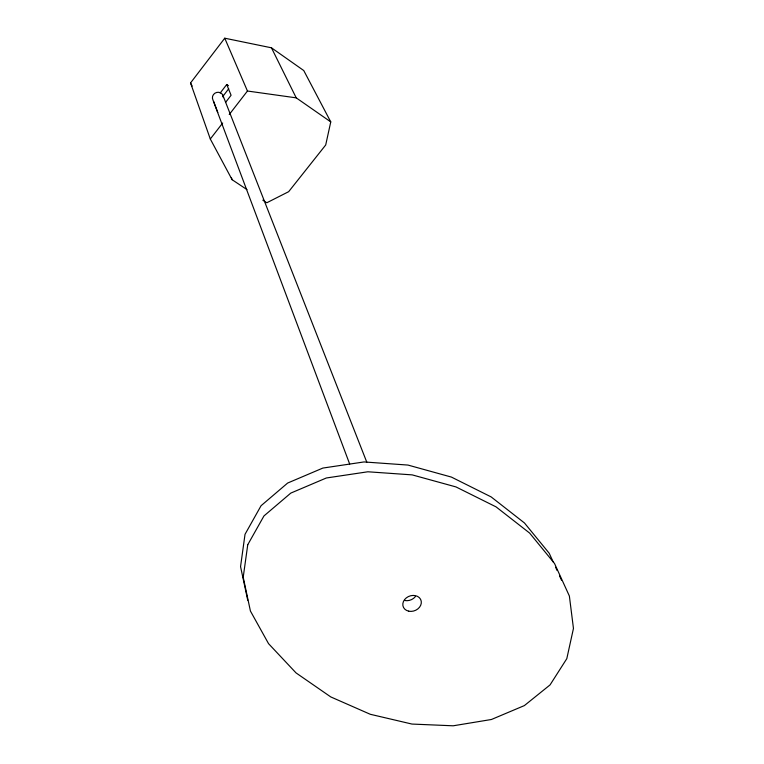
<?xml version="1.0" encoding="UTF-8"?>
<svg xmlns="http://www.w3.org/2000/svg" width="764" height="764" viewBox="0 0 764 764"><rect width="100%" height="100%" fill="white"/><g stroke="black" fill="none" stroke-linecap="round" stroke-linejoin="round"><path stroke-width="1.15" d="M246.973 189.606L232.132 179.721L210.301 139L190.542 82.942L224.75 38.2L271.459 47.807L303.757 70.546L330.764 121.896L325.703 144.988L288.658 191.688L266.76 202.785L262.806 200.149M220.204 92.988L226.736 84.508L228.455 85.692M222.916 96.293L228.722 88.758M225.495 102.51L231.081 95.271L226.736 84.508M210.301 139L222.687 123.014M229.238 114.543L247.45 91.021L296.222 97.849L330.764 121.896M190.542 82.942L192.165 86.055M271.459 47.807L296.222 97.849M553.146 561.865L549.201 553.241L524.457 522.968L491.147 496.915L451.409 477.08L407.976 465.066L364.027 461.943L322.866 468.065L287.656 483.039L261.068 505.711L245.024 534.313L240.555 566.611L247.717 600.189M555.609 567.251L557.08 570.488M559.544 575.884L561.511 580.191M224.75 38.2L247.45 91.021M222.773 95.003L366.796 462.191M213.662 101.478L217.797 112.47M349.673 464.025L212.955 99.979A5.51 5.176 -21 0 1 216.814 92.406A5.51 5.176 -21 0 1 223.317 97.63M231.339 177.515L232.132 179.721M415.387 596.589A9.388 7.707 -21 0 1 404.662 600.485M247.746 544.742L243.21 577.259L250.42 611.038L268.546 643.66L296.04 672.912L330.764 696.921L370.282 714.283L411.968 724.062L453.176 725.8L491.414 719.497L524.371 705.592L550.051 684.916L566.802 658.673L573.458 628.428L569.371 596.015L554.521 563.488L529.605 533.052L496.046 506.866L455.993 486.935L412.197 474.883L367.856 471.78L326.333 477.987L290.798 493.095L263.952 515.948L247.746 544.742M408.683 611.171A9.474 7.745 -21 0 0 421.231 601.173A9.474 7.745 -21 0 0 406.295 597.887A9.474 7.745 -21 0 0 408.683 611.171"/></g></svg>
